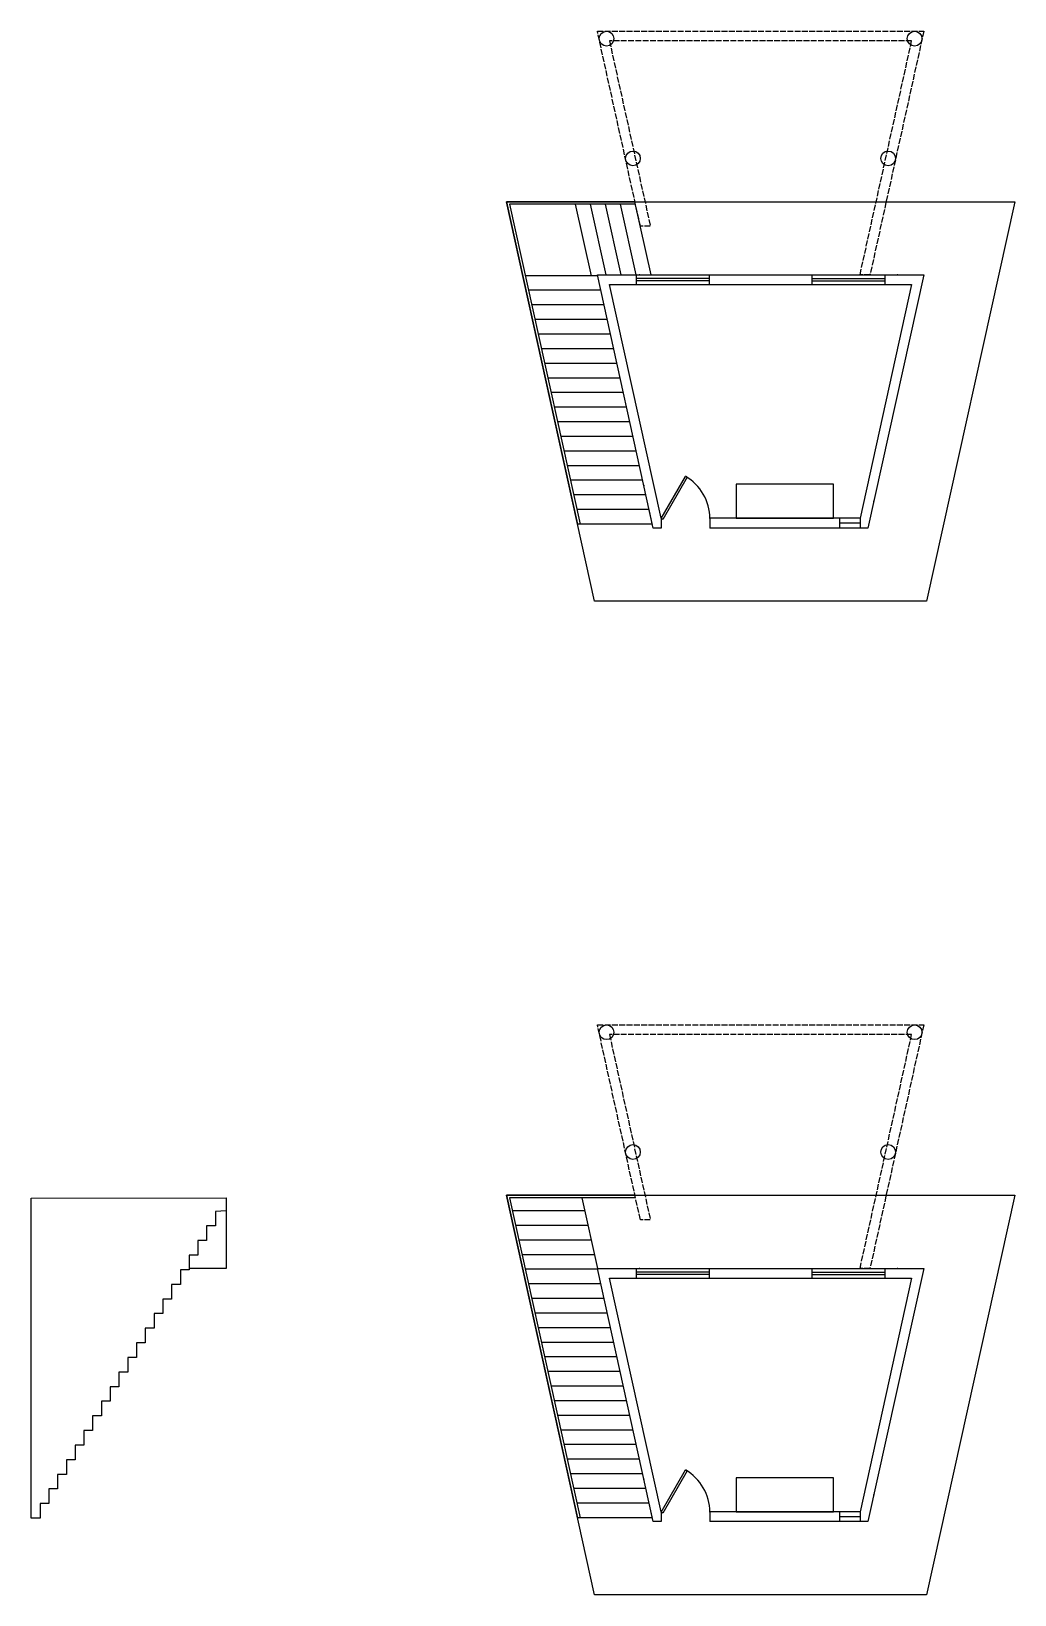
# Model space of a CAD drawing. Header units: millimetres. Extents: x -2023021 to 4454414, y -304659 to 993992.
# Drawn here: x 2208863 to 2229050, y 640346 to 672445 of the extents above; entities that cross this region are included whole.
import ezdxf

# ---------------------------------------------------------------- set-up
doc = ezdxf.new("R2010")
doc.units = ezdxf.units.MM
doc.header["$LTSCALE"] = 10
doc.header["$MEASUREMENT"] = 0
doc.linetypes.add('ACAD_ISO02W100', pattern=[15, 12, -3])

# ---------------------------------------------------------------- blocks, each defined once
blk = doc.blocks.new('*U18')
for p, q in [((0, 0), (0, -6)), ((40, 0), (40, -6))]:
    blk.add_line(p, q)
blk.add_lwpolyline([(0, 0), (20, 34.6), (21.5, 33.8), (1.5, -0.9)], close=True)
blk.add_arc((0, 0), 40, 0, 60)

msp = doc.modelspace()

# ---------------------------------------------------------------- linework, layer by layer
at = {"ltscale": 100}
for p, q in [((2221586, 667445), (2221255, 668945)), ((2220361, 667426), (2220037, 668895)), ((2220664, 667445), (2220344, 668895)), ((2220971, 667445), (2220651, 668895)), ((2221279, 667445), (2220959, 668895)), ((2220487, 667426), (2219002, 667426)), ((2220553, 667126), (2219068, 667126)), ((2220619, 666826), (2219134, 666826)), ((2220685, 666526), (2219200, 666526)), ((2220751, 666226), (2219267, 666226)), ((2220818, 665926), (2219333, 665926)), ((2220884, 665626), (2219399, 665626)), ((2220950, 665326), (2219465, 665326)), ((2221016, 665026), (2219531, 665026)), ((2221082, 664726), (2219598, 664726)), ((2221149, 664426), (2219664, 664426)), ((2221215, 664126), (2219730, 664126)), ((2221281, 663826), (2219796, 663826)), ((2221347, 663526), (2219862, 663526)), ((2221413, 663226), (2219929, 663226)), ((2221480, 662926), (2219995, 662926)), ((2221546, 662626), (2220061, 662626)), ((2221630, 662245), (2221546, 662626)), ((2221612, 662326), (2220076, 662326))]:
    msp.add_line(p, q, dxfattribs=at)
at = {"ltscale": 10}
for p, q in [((2221279, 667445), (2221279, 667245)), ((2222779, 667370), (2221279, 667370)), ((2222779, 667445), (2222779, 667245)), ((2224886, 667445), (2224886, 667245)), ((2224886, 667370), (2226386, 667370)), ((2226386, 667445), (2226386, 667245)), ((2222779, 667320), (2221279, 667320)), ((2224886, 667320), (2226386, 667320)), ((2221791, 662445), (2221791, 662245)), ((2222791, 662445), (2222791, 662245)), ((2225453, 662445), (2225453, 662245)), ((2225874, 662345), (2225453, 662345)), ((2225874, 662445), (2225874, 662245))]:
    msp.add_line(p, q, dxfattribs=at)
at = {"ltscale": 10, "transparency": 33554687}
for p, q in [((2220163, 648496), (2220483, 647046)), ((2212863, 648227), (2212863, 647046)), ((2212863, 647046), (2212103, 647046)), ((2221279, 647046), (2221279, 646846)), ((2222779, 646971), (2221279, 646971)), ((2222779, 646921), (2221279, 646921)), ((2222779, 647046), (2222779, 646846)), ((2224886, 647046), (2224886, 646846)), ((2224886, 646971), (2226386, 646971)), ((2224886, 646921), (2226386, 646921)), ((2226386, 647046), (2226386, 646846)), ((2221791, 642046), (2221791, 641846)), ((2222791, 642046), (2222791, 641846)), ((2225453, 642046), (2225453, 641846)), ((2225874, 642046), (2225874, 641846)), ((2225874, 641946), (2225453, 641946))]:
    msp.add_line(p, q, dxfattribs=at)
at = {"ltscale": 100, "transparency": 33554687}
for p, q in [((2220222, 648227), (2218737, 648227)), ((2220288, 647927), (2218803, 647927)), ((2220354, 647627), (2218869, 647627)), ((2220420, 647327), (2218936, 647327)), ((2220487, 647027), (2219002, 647027)), ((2220553, 646727), (2219068, 646727)), ((2220619, 646427), (2219134, 646427)), ((2220685, 646127), (2219200, 646127)), ((2220751, 645827), (2219267, 645827)), ((2220818, 645527), (2219333, 645527)), ((2220884, 645227), (2219399, 645227)), ((2220950, 644927), (2219465, 644927)), ((2221016, 644627), (2219531, 644627)), ((2221082, 644327), (2219598, 644327)), ((2221149, 644027), (2219664, 644027)), ((2221215, 643727), (2219730, 643727)), ((2221281, 643427), (2219796, 643427)), ((2221347, 643127), (2219862, 643127)), ((2221413, 642827), (2219929, 642827)), ((2221480, 642527), (2219995, 642527)), ((2221546, 642227), (2220061, 642227)), ((2221630, 641846), (2221546, 642227)), ((2221612, 641927), (2220076, 641927))]:
    msp.add_line(p, q, dxfattribs=at)
at = {"linetype": 'ACAD_ISO02W100'}
for points in [[(2225874, 667445), (2226934, 672245), (2220731, 672245), (2221570, 668445), (2221365, 668445), (2220483, 672445), (2227183, 672445), (2226079, 667445), (2225874, 667445)], [(2225874, 647046), (2226934, 651846), (2220731, 651846), (2221570, 648046), (2221365, 648046), (2220483, 652046), (2227183, 652046), (2226079, 647046), (2225874, 647046)]]:
    msp.add_lwpolyline(points, dxfattribs=at)
at = {"ltscale": 100}
msp.add_lwpolyline([(2227240, 660745), (2220425, 660745), (2218615, 668945), (2229050, 668945)], close=True, dxfattribs=at)
at = {"ltscale": 10}
for points in [[(2221255, 668945), (2218615, 668945), (2220076, 662326)], [(2221266, 668895), (2218678, 668895), (2220127, 662326)]]:
    msp.add_lwpolyline(points, dxfattribs=at)
at = {"ltscale": 100}
for points in [[(2221791, 662245), (2221630, 662245), (2220483, 667445), (2221586, 667445), (2226079, 667445), (2227183, 667445), (2226035, 662245)], [(2221791, 662445), (2220731, 667245), (2226934, 667245), (2225874, 662445), (2222791, 662445)], [(2226035, 662245), (2222791, 662245)]]:
    msp.add_lwpolyline(points, dxfattribs=at)
at = {"ltscale": 10}
msp.add_lwpolyline([(2223333, 662445), (2225333, 662445), (2225333, 663145), (2223333, 663145)], close=True, dxfattribs=at)
at = {"ltscale": 100, "transparency": 33554687}
for points in [[(2208863, 648486), (2212863, 648496), (2212863, 648227), (2212643, 648217), (2212643, 647917), (2212463, 647917), (2212463, 647617), (2212283, 647617), (2212283, 647317), (2212103, 647317), (2212103, 647017), (2211923, 647017), (2211923, 646717), (2211743, 646717), (2211743, 646417), (2211563, 646417), (2211563, 646117), (2211383, 646117), (2211383, 645817), (2211203, 645817), (2211203, 645517), (2211023, 645517), (2211023, 645217), (2210843, 645217), (2210843, 644917), (2210663, 644917), (2210663, 644617), (2210483, 644617), (2210483, 644317), (2210303, 644317), (2210303, 644017), (2210123, 644017), (2210123, 643717), (2209943, 643717), (2209943, 643417), (2209763, 643417), (2209763, 643117), (2209583, 643117), (2209583, 642817), (2209403, 642817), (2209403, 642517), (2209223, 642517), (2209223, 642217), (2209043, 642217), (2209043, 641917), (2208863, 641917), (2208863, 648486)], [(2221791, 641846), (2221630, 641846), (2220483, 647046), (2221586, 647046), (2226079, 647046), (2227183, 647046), (2226035, 641846)], [(2221791, 642046), (2220731, 646846), (2226934, 646846), (2225874, 642046), (2222791, 642046)], [(2226035, 641846), (2222791, 641846)]]:
    msp.add_lwpolyline(points, dxfattribs=at)
msp.add_lwpolyline([(2227240, 640346), (2220425, 640346), (2218615, 648546), (2229050, 648546)], close=True, dxfattribs=at)
at = {"ltscale": 10, "transparency": 33554687}
for points in [[(2221255, 648546), (2218615, 648546), (2220076, 641927)], [(2221266, 648496), (2218678, 648496), (2220127, 641927)]]:
    msp.add_lwpolyline(points, dxfattribs=at)
msp.add_lwpolyline([(2223333, 642046), (2225333, 642046), (2225333, 642746), (2223333, 642746)], close=True, dxfattribs=at)
at = {"ltscale": 100}
for centre in [(2220671, 672293), (2226994, 672293), (2221213, 669834), (2226452, 669834)]:
    msp.add_circle(centre, 151, dxfattribs=at)
at = {"ltscale": 100, "transparency": 33554687}
for centre in [(2220671, 651894), (2226994, 651894), (2221213, 649435), (2226452, 649435)]:
    msp.add_circle(centre, 151, dxfattribs=at)
for p in [(2221348, 667445), (2226646, 667445), (2221438, 663117), (2226156, 662795)]:
    msp.add_point(p)
at = {"transparency": 33554687}
for p in [(2221348, 647046), (2226646, 647046), (2221438, 642718), (2226156, 642396)]:
    msp.add_point(p, dxfattribs=at)

# ---------------------------------------------------------------- block references
at = {"xscale": 25, "yscale": 25, "zscale": 25}
msp.add_blockref('*U18', (2221791, 662442), dxfattribs=at)
at = {"transparency": 33554687, "xscale": 25, "yscale": 25, "zscale": 25}
msp.add_blockref('*U18', (2221791, 642043), dxfattribs=at)

doc.saveas('drawing.dxf')
